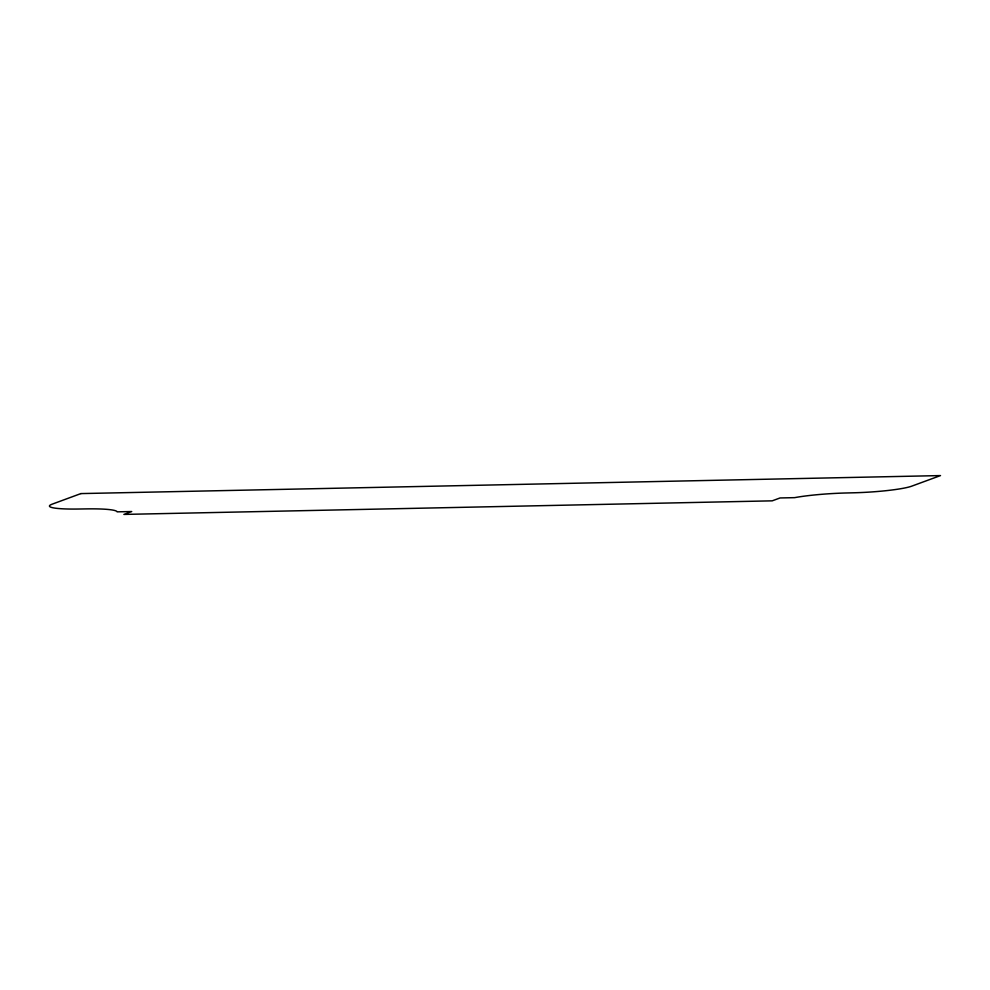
<?xml version="1.0" encoding="UTF-8"?>
<svg xmlns="http://www.w3.org/2000/svg" width="990" height="990" viewBox="0 0 990 990"><rect width="100%" height="100%" fill="white"/><g stroke="black" fill="none" stroke-linecap="round" stroke-linejoin="round"><path stroke-width="1.49" d="M80.895 493.589L52.185 504.157A46.518 5.099 -3.5 0 0 78.742 509.021L86.365 508.897A48.931 5.371 -3.5 0 1 117.142 511.842L131.707 511.545L123.874 514.416L772.212 500.841L780.046 497.958L794.624 497.648A48.931 5.371 -3.5 0 1 846.104 492.983L853.924 492.785A46.518 5.099 -3.5 0 0 911.79 486.139L940.5 475.584L80.895 493.589"/></g></svg>
